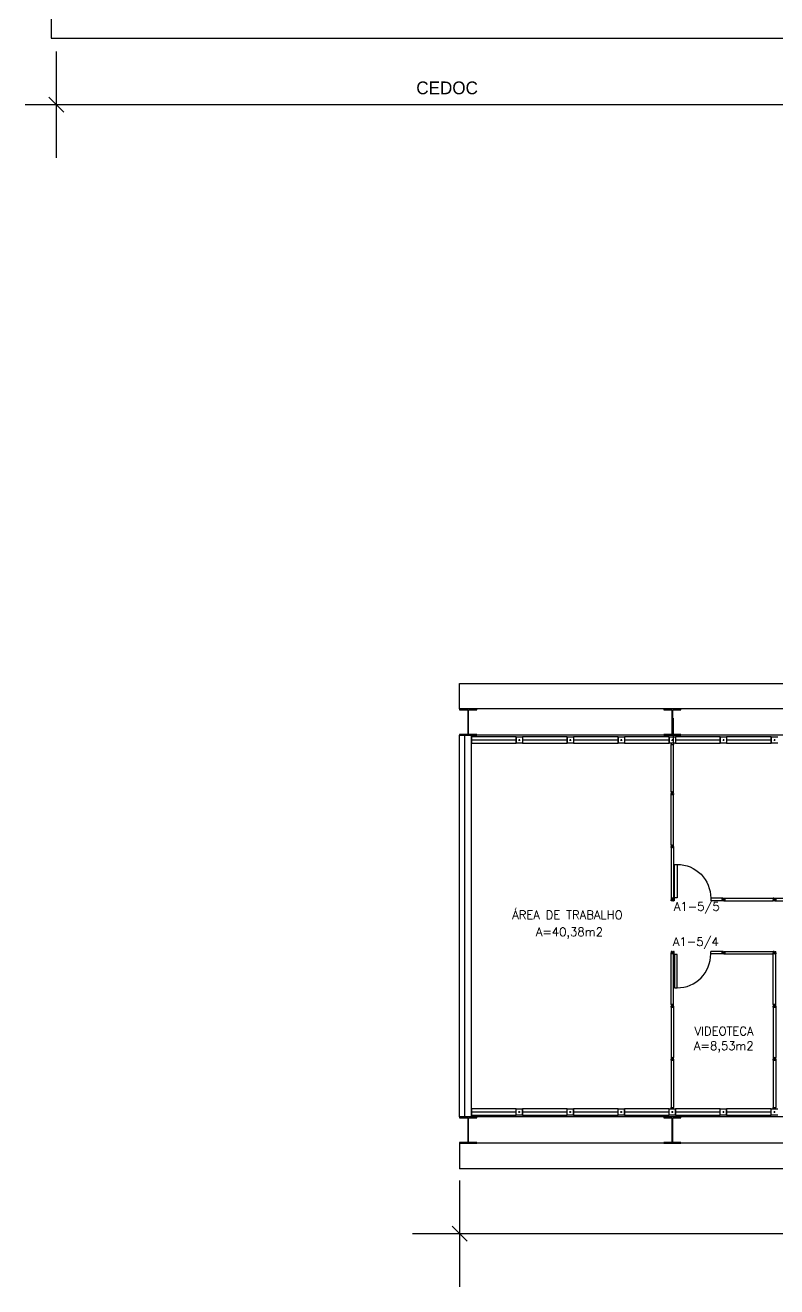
# Model space of a CAD drawing. Header units: centimetres. Extents: x -29 to 78, y -13 to 56.
# Drawn here: x -28.99 to -11.33, y -12.79 to 16.89 of the extents above; entities that cross this region are included whole.
import ezdxf
from ezdxf.enums import TextEntityAlignment as Align

# ---------------------------------------------------------------- set-up
doc = ezdxf.new("R2010")
doc.units = ezdxf.units.CM
doc.header["$LTSCALE"] = 0.01
doc.header["$MEASUREMENT"] = 0
doc.layers.get('0').update_dxf_attribs({"color": 1, "linetype": 'CONTINUOUS'})
for name, color, linetype in [('ALV', 2, 'CONTINUOUS'), ('AREA', 2, 'CONTINUOUS'), ('DIV', 2, 'CONTINUOUS'), ('ENDEREÇO', 2, 'CONTINUOUS'), ('ESQUA', 1, 'CONTINUOUS'), ('ESTRUTURA', 3, 'CONTINUOUS'), ('TEXTO', 2, 'CONTINUOUS')]:
    doc.layers.add(name, color=color, linetype=linetype)
doc.styles.add('UNB-100', font='simplex.shx', dxfattribs={"height": 0.2})

# ---------------------------------------------------------------- blocks, each defined once
blk = doc.blocks.new('VIGTA')
for p, q in [((0, 0.62), (4.4, 0.62)), ((0, 0), (4.4, 0))]:
    blk.add_line(p, q)
blk = doc.blocks.new('MTT')
at = {"color": 2}
for p, q in [((-0.008, 0.03), (-0.03, 0.03)), ((-0.03, 0.03), (-0.03, 0.006)), ((-0.0205, 0.006), (-0.03, 0.006)), ((-0.0205, -0.006), (-0.0205, 0.006)), ((-0.008, 0.03), (-0.008, 0.02)), ((-0.008, 0.02), (0.008, 0.02)), ((-0.0051, 0), (0.0051, 0)), ((0, -0.0051), (0, 0.0051)), ((0.008, 0.03), (0.03, 0.03)), ((0.008, 0.03), (0.008, 0.02)), ((0.0205, -0.006), (0.0205, 0.006)), ((0.0205, 0.006), (0.03, 0.006)), ((0.03, 0.006), (0.03, 0.03)), ((-0.0205, -0.006), (-0.03, -0.006)), ((-0.03, -0.03), (-0.03, -0.006)), ((-0.008, -0.03), (-0.03, -0.03)), ((-0.008, -0.02), (0.008, -0.02)), ((-0.008, -0.03), (-0.008, -0.02)), ((0.008, -0.03), (0.008, -0.02)), ((0.008, -0.03), (0.03, -0.03)), ((0.0205, -0.006), (0.03, -0.006)), ((0.03, -0.006), (0.03, -0.03))]:
    blk.add_line(p, q, dxfattribs=at)
blk = doc.blocks.new('DIV12')
for p, q in [((-0.0051, 0), (0.0051, 0)), ((0, -0.0051), (0, 0.0051)), ((0.03, 0.03), (1.17, 0.03)), ((0.03, 0.03), (0.03, -0.03)), ((0.03, 0.009), (0.03, 0.027)), ((1.17, 0.03), (1.17, -0.03)), ((1.1949, 0), (1.2051, 0)), ((1.2051, 0), (1.1949, 0)), ((1.2, -0.0051), (1.2, 0.0051)), ((0.03, -0.03), (0.03, -0.009)), ((0.03, -0.009), (0.03, -0.027)), ((0.03, -0.03), (1.17, -0.03))]:
    blk.add_line(p, q)
blk = doc.blocks.new('IMTT125')
for p, q in [((-0.03, -0.083), (-0.03, -0.105)), ((-0.03, -0.083), (-0.02, -0.083)), ((-0.03, -1.22), (-0.03, -0.105)), ((-0.03, -0.105), (0.03, -0.105)), ((-0.02, -0.083), (-0.02, -0.075)), ((0.02, -0.075), (-0.02, -0.075)), ((0, -0.0801), (0, -0.0699)), ((0.02, -0.083), (0.02, -0.075)), ((0.03, -0.083), (0.02, -0.083)), ((0.03, -0.083), (0.03, -0.105)), ((0.03, -1.22), (0.03, -0.105)), ((-0.03, -1.22), (0.03, -1.22)), ((-0.009, -1.22), (-0.027, -1.22)), ((0.0051, -1.25), (-0.0051, -1.25)), ((0, -1.2551), (0, -1.2449)), ((0.03, -1.22), (0.009, -1.22)), ((0.009, -1.22), (0.027, -1.22))]:
    blk.add_line(p, q)
blk = doc.blocks.new('DIV125')
for p, q in [((-0.03, 1.22), (0.03, 1.22)), ((-0.03, 0.03), (-0.03, 1.22)), ((0.0051, 1.25), (-0.0051, 1.25)), ((0, 1.2551), (0, 1.2449)), ((0, 1.2449), (0, 1.2551)), ((0.03, 0.03), (0.03, 1.22)), ((-0.03, 0.03), (0.03, 0.03)), ((-0.009, 0.03), (-0.027, 0.03)), ((0.0051, 0), (-0.0051, 0)), ((0, -0.0051), (0, 0.0051)), ((0.009, 0.03), (0.027, 0.03)), ((0.03, 0.03), (0.009, 0.03))]:
    blk.add_line(p, q)
blk = doc.blocks.new('PD12')
at = {"color": 2}
for p, q in [((-0.05, 0.827), (-0.113, 0.827)), ((-0.113, 0.827), (-0.113, 0.04)), ((-0.05, 0.04), (-0.05, 0.827)), ((-1.205, 0), (-1.195, 0)), ((-1.2, -0.005), (-1.2, 0.005)), ((-1.17, 0.03), (-1.17, -0.03)), ((-1.17, 0.03), (-0.9, 0.03)), ((-1.17, 0.009), (-1.17, 0.027)), ((-0.9, 0.03), (-0.9, -0.03)), ((-0.113, 0.04), (-0.05, 0.04)), ((-0.04, 0.03), (-0.04, -0.03)), ((-0.04, 0.03), (-0.03, 0.03)), ((-0.03, 0.03), (-0.03, -0.03)), ((0.005, 0), (-0.005, 0)), ((-0.005, 0), (0.005, 0)), ((0, -0.005), (0, 0.005)), ((-1.17, -0.009), (-1.17, -0.027)), ((-1.17, -0.03), (-1.17, -0.009)), ((-1.17, -0.03), (-0.9, -0.03)), ((-0.04, -0.03), (-0.03, -0.03))]:
    blk.add_line(p, q, dxfattribs=at)
at = {"color": 1}
blk.add_arc((-0.113, 0.04), 0.787, 90, 180.7004, dxfattribs=at)

msp = doc.modelspace()

# ---------------------------------------------------------------- linework, layer by layer
for p, q in [((-28.383, 17.188), (-28.383, 16.588)), ((-28.383, 16.588), (53.617, 16.588)), ((-18.783, 1.408), (14.817, 1.408)), ((-18.783, 0.808), (-18.783, 1.408)), ((-13.753, -0.01), (-13.753, 0.585)), ((-18.783, -9.412), (-18.783, -10.012)), ((77.617, -10.012), (-18.783, -10.012))]:
    msp.add_line(p, q)
at = {"layer": 'ALV'}
for p, q in [((-18.783, -8.792), (-18.783, 0.188)), ((-18.658, -8.792), (-18.658, 0.188)), ((-18.508, -8.792), (-18.508, 0.188))]:
    msp.add_line(p, q, dxfattribs=at)
at = {"layer": 'AREA'}
msp.add_line((-28.263, 16.272), (-28.263, 13.772), dxfattribs=at)
at = {"layer": 'DIV'}
for p, q in [((-13.791, -6.147), (-13.813, -6.147)), ((-13.813, -6.147), (-13.813, -6.171)), ((-13.803, -6.171), (-13.813, -6.171)), ((-13.803, -6.183), (-13.813, -6.183)), ((-13.813, -6.207), (-13.813, -6.183)), ((-13.791, -6.207), (-13.813, -6.207)), ((-13.803, -6.171), (-13.803, -6.183)), ((-13.791, -6.147), (-13.791, -6.157)), ((-13.791, -6.157), (-13.775, -6.157)), ((-13.791, -6.197), (-13.775, -6.197)), ((-13.791, -6.207), (-13.791, -6.197)), ((-13.788, -6.177), (-13.778, -6.177)), ((-13.783, -6.171), (-13.783, -6.182)), ((-13.775, -6.147), (-13.775, -6.157)), ((-13.775, -6.147), (-13.753, -6.147)), ((-13.775, -6.207), (-13.775, -6.197)), ((-13.775, -6.207), (-13.753, -6.207)), ((-13.762, -6.171), (-13.753, -6.171)), ((-13.762, -6.171), (-13.762, -6.183)), ((-13.762, -6.183), (-13.753, -6.183)), ((-13.753, -6.171), (-13.753, -6.147)), ((-13.753, -6.183), (-13.753, -6.207)), ((-11.391, -6.147), (-11.413, -6.147)), ((-11.413, -6.147), (-11.413, -6.171)), ((-11.403, -6.171), (-11.413, -6.171)), ((-11.403, -6.183), (-11.413, -6.183)), ((-11.413, -6.207), (-11.413, -6.183)), ((-11.391, -6.207), (-11.413, -6.207)), ((-11.403, -6.171), (-11.403, -6.183)), ((-11.391, -6.147), (-11.391, -6.157)), ((-11.391, -6.157), (-11.375, -6.157)), ((-11.391, -6.197), (-11.375, -6.197)), ((-11.391, -6.207), (-11.391, -6.197)), ((-11.388, -6.177), (-11.378, -6.177)), ((-11.383, -6.171), (-11.383, -6.182)), ((-11.375, -6.147), (-11.375, -6.157)), ((-11.375, -6.147), (-11.353, -6.147)), ((-11.375, -6.207), (-11.375, -6.197)), ((-11.375, -6.207), (-11.353, -6.207)), ((-11.362, -6.171), (-11.353, -6.171)), ((-11.362, -6.171), (-11.362, -6.183)), ((-11.362, -6.183), (-11.353, -6.183)), ((-11.353, -6.171), (-11.353, -6.147)), ((-11.353, -6.183), (-11.353, -6.207))]:
    msp.add_line(p, q, dxfattribs=at)
at = {"layer": 'ESQUA'}
for p, q in [((-17.458, 0.148), (-18.508, 0.148)), ((-18.508, 0.148), (-18.508, -0.002)), ((-17.458, 0.073), (-18.508, 0.073)), ((-17.458, -0.002), (-17.458, 0.148)), ((-17.458, 0.148), (-17.308, 0.148)), ((-17.458, 0.148), (-17.458, -0.002)), ((-17.401, 0.073), (-17.364, 0.073)), ((-17.383, 0.092), (-17.383, 0.055)), ((-17.308, 0.148), (-17.308, -0.002)), ((-16.258, 0.148), (-17.308, 0.148)), ((-17.308, 0.148), (-17.308, -0.002)), ((-16.258, 0.073), (-17.308, 0.073)), ((-16.258, -0.002), (-16.258, 0.148)), ((-16.258, 0.148), (-16.108, 0.148)), ((-16.258, 0.148), (-16.258, -0.002)), ((-16.201, 0.073), (-16.164, 0.073)), ((-16.183, 0.092), (-16.183, 0.055)), ((-16.108, 0.148), (-16.108, -0.002)), ((-15.058, 0.148), (-16.108, 0.148)), ((-16.108, 0.148), (-16.108, -0.002)), ((-15.058, 0.073), (-16.108, 0.073)), ((-15.058, 0.148), (-14.908, 0.148)), ((-15.058, 0.148), (-15.058, -0.002)), ((-15.058, -0.002), (-15.058, 0.148)), ((-15.001, 0.073), (-14.964, 0.073)), ((-14.983, 0.092), (-14.983, 0.055)), ((-14.908, 0.148), (-14.908, -0.002)), ((-13.858, 0.148), (-14.908, 0.148)), ((-14.908, 0.148), (-14.908, -0.002)), ((-13.858, 0.073), (-14.908, 0.073)), ((-13.858, -0.002), (-13.858, 0.148)), ((-13.858, 0.148), (-13.708, 0.148)), ((-13.858, 0.148), (-13.858, -0.002)), ((-13.801, 0.073), (-13.764, 0.073)), ((-13.783, 0.092), (-13.783, 0.055)), ((-13.708, 0.148), (-13.708, -0.002)), ((-12.658, 0.148), (-13.708, 0.148)), ((-13.708, 0.148), (-13.708, -0.002)), ((-12.658, 0.073), (-13.708, 0.073)), ((-12.658, 0.148), (-12.508, 0.148)), ((-12.658, 0.148), (-12.658, -0.002)), ((-12.658, -0.002), (-12.658, 0.148)), ((-12.601, 0.073), (-12.564, 0.073)), ((-12.583, 0.092), (-12.583, 0.055)), ((-11.458, 0.148), (-12.508, 0.148)), ((-12.508, 0.148), (-12.508, -0.002)), ((-12.508, 0.148), (-12.508, -0.002)), ((-11.458, 0.073), (-12.508, 0.073)), ((-11.458, -0.002), (-11.458, 0.148)), ((-11.458, 0.148), (-11.308, 0.148)), ((-11.458, 0.148), (-11.458, -0.002)), ((-11.401, 0.073), (-11.364, 0.073)), ((-11.383, 0.092), (-11.383, 0.055)), ((-18.508, -0.002), (-17.458, -0.002)), ((-17.308, -0.002), (-17.458, -0.002)), ((-17.308, -0.002), (-16.258, -0.002)), ((-16.108, -0.002), (-16.258, -0.002)), ((-16.108, -0.002), (-15.058, -0.002)), ((-14.908, -0.002), (-15.058, -0.002)), ((-14.908, -0.002), (-13.858, -0.002)), ((-13.708, -0.002), (-13.858, -0.002)), ((-13.708, -0.002), (-12.658, -0.002)), ((-12.508, -0.002), (-12.658, -0.002)), ((-12.508, -0.002), (-11.458, -0.002)), ((-11.308, -0.002), (-11.458, -0.002)), ((-17.458, -8.602), (-18.508, -8.602)), ((-18.508, -8.602), (-18.508, -8.752)), ((-17.458, -8.752), (-17.458, -8.602)), ((-17.458, -8.602), (-17.308, -8.602)), ((-17.458, -8.752), (-17.458, -8.602)), ((-17.308, -8.752), (-17.308, -8.602)), ((-16.258, -8.602), (-17.308, -8.602)), ((-17.308, -8.602), (-17.308, -8.752)), ((-16.258, -8.752), (-16.258, -8.602)), ((-16.258, -8.602), (-16.108, -8.602)), ((-16.258, -8.752), (-16.258, -8.602)), ((-16.108, -8.752), (-16.108, -8.602)), ((-15.058, -8.602), (-16.108, -8.602)), ((-16.108, -8.602), (-16.108, -8.752)), ((-15.058, -8.602), (-14.908, -8.602)), ((-15.058, -8.752), (-15.058, -8.602)), ((-15.058, -8.752), (-15.058, -8.602)), ((-14.908, -8.752), (-14.908, -8.602)), ((-13.858, -8.602), (-14.908, -8.602)), ((-14.908, -8.602), (-14.908, -8.752)), ((-13.858, -8.752), (-13.858, -8.602)), ((-13.858, -8.602), (-13.708, -8.602)), ((-13.858, -8.752), (-13.858, -8.602)), ((-13.708, -8.752), (-13.708, -8.602)), ((-12.658, -8.602), (-13.708, -8.602)), ((-13.708, -8.602), (-13.708, -8.752)), ((-12.658, -8.602), (-12.508, -8.602)), ((-12.658, -8.752), (-12.658, -8.602)), ((-12.658, -8.752), (-12.658, -8.602)), ((-11.458, -8.602), (-12.508, -8.602)), ((-12.508, -8.602), (-12.508, -8.752)), ((-12.508, -8.752), (-12.508, -8.602)), ((-11.458, -8.752), (-11.458, -8.602)), ((-11.458, -8.602), (-11.308, -8.602)), ((-11.458, -8.752), (-11.458, -8.602)), ((-17.458, -8.677), (-18.508, -8.677)), ((-18.508, -8.752), (-17.458, -8.752)), ((-17.308, -8.752), (-17.458, -8.752)), ((-17.364, -8.677), (-17.401, -8.677)), ((-17.383, -8.695), (-17.383, -8.658)), ((-16.258, -8.677), (-17.308, -8.677)), ((-17.308, -8.752), (-16.258, -8.752)), ((-16.108, -8.752), (-16.258, -8.752)), ((-16.164, -8.677), (-16.201, -8.677)), ((-16.183, -8.695), (-16.183, -8.658)), ((-15.058, -8.677), (-16.108, -8.677)), ((-16.108, -8.752), (-15.058, -8.752)), ((-14.908, -8.752), (-15.058, -8.752)), ((-14.964, -8.677), (-15.001, -8.677)), ((-14.983, -8.695), (-14.983, -8.658)), ((-13.858, -8.677), (-14.908, -8.677)), ((-14.908, -8.752), (-13.858, -8.752)), ((-13.708, -8.752), (-13.858, -8.752)), ((-13.764, -8.677), (-13.801, -8.677)), ((-13.783, -8.695), (-13.783, -8.658)), ((-12.658, -8.677), (-13.708, -8.677)), ((-13.708, -8.752), (-12.658, -8.752)), ((-12.508, -8.752), (-12.658, -8.752)), ((-12.564, -8.677), (-12.601, -8.677)), ((-12.583, -8.695), (-12.583, -8.658)), ((-11.458, -8.677), (-12.508, -8.677)), ((-12.508, -8.752), (-11.458, -8.752)), ((-11.308, -8.752), (-11.458, -8.752)), ((-11.364, -8.677), (-11.401, -8.677)), ((-11.383, -8.695), (-11.383, -8.658))]:
    msp.add_line(p, q, dxfattribs=at)
at = {"layer": 'ESTRUTURA'}
for points in [[(-18.783, 0.208), (-18.783, 0.188), (-18.383, 0.188), (-18.383, 0.208), (-18.573, 0.208), (-18.573, 0.788), (-18.383, 0.788), (-18.383, 0.808), (-18.783, 0.808), (-18.783, 0.788), (-18.593, 0.788), (-18.593, 0.208)], [(-13.983, 0.208), (-13.983, 0.188), (-13.583, 0.188), (-13.583, 0.208), (-13.773, 0.208), (-13.773, 0.788), (-13.583, 0.788), (-13.583, 0.808), (-13.983, 0.808), (-13.983, 0.788), (-13.793, 0.788), (-13.793, 0.208)], [(-18.783, -9.392), (-18.783, -9.412), (-18.383, -9.412), (-18.383, -9.392), (-18.573, -9.392), (-18.573, -8.812), (-18.383, -8.812), (-18.383, -8.792), (-18.783, -8.792), (-18.783, -8.812), (-18.593, -8.812), (-18.593, -9.392)], [(-13.983, -9.392), (-13.983, -9.412), (-13.583, -9.412), (-13.583, -9.392), (-13.773, -9.392), (-13.773, -8.812), (-13.583, -8.812), (-13.583, -8.792), (-13.983, -8.792), (-13.983, -8.812), (-13.793, -8.812), (-13.793, -9.392)]]:
    msp.add_lwpolyline(points, close=True, dxfattribs=at)
at = {"layer": 'TEXTO'}
for p, q in [((-28.44, 15.199), (-28.086, 14.845)), ((-28.993, 15.022), (53.884, 15.022)), ((-18.783, -10.286), (-18.783, -12.786)), ((-19.892, -11.536), (15.472, -11.536)), ((-18.959, -11.359), (-18.606, -11.713))]:
    msp.add_line(p, q, dxfattribs=at)

# ---------------------------------------------------------------- block references
at = {"rotation": 180}
for p in [(-13.983, 0.808), (-9.183, 0.808)]:
    msp.add_blockref('VIGTA', p, dxfattribs=at)
at = {"xscale": -1}
for p in [(-13.983, -9.412), (-9.183, -9.412)]:
    msp.add_blockref('VIGTA', p, dxfattribs=at)
at = {"layer": 'DIV'}
for name, p in [('IMTT125', (-13.783, 0.073)), ('MTT', (-13.783, -1.177)), ('DIV125', (-13.783, -2.427)), ('MTT', (-13.783, -2.427)), ('MTT', (-13.783, -3.677)), ('MTT', (-12.583, -3.677)), ('MTT', (-12.583, -3.677)), ('DIV12', (-12.583, -3.677)), ('MTT', (-11.383, -3.677)), ('MTT', (-11.383, -3.677)), ('DIV12', (-11.383, -3.677)), ('MTT', (-13.783, -4.927)), ('MTT', (-12.583, -4.927)), ('DIV12', (-12.583, -4.927)), ('MTT', (-11.383, -4.927))]:
    msp.add_blockref(name, p, dxfattribs=at)
at = {"layer": 'DIV', "rotation": 180}
for name, p in [('DIV125', (-13.783, -2.427)), ('PD12', (-13.783, -4.927))]:
    msp.add_blockref(name, p, dxfattribs=at)
at = {"layer": 'DIV', "xscale": -1}
for name, p in [('PD12', (-13.783, -3.677)), ('DIV125', (-13.783, -6.177)), ('DIV125', (-11.383, -6.177))]:
    msp.add_blockref(name, p, dxfattribs=at)
at = {"layer": 'DIV', "xscale": -1, "rotation": 180}
for name, p in [('DIV125', (-13.783, -6.177)), ('DIV125', (-11.383, -6.177)), ('MTT', (-13.783, -7.427)), ('MTT', (-11.383, -7.427)), ('IMTT125', (-13.783, -8.677)), ('IMTT125', (-11.383, -8.677))]:
    msp.add_blockref(name, p, dxfattribs=at)

# ---------------------------------------------------------------- texts
at = {"layer": 'AREA', "style": 'UNB-100'}
for s, p in [('A=40,38m2', (-16.204, -4.538)), ('A=8,53m2', (-12.574, -7.217))]:
    msp.add_text(s, height=0.2, dxfattribs=at).set_placement(p, align=Align.CENTER)
at = {"layer": 'ENDEREÇO', "char_height": 0.2, "width": 1.42248, "attachment_point": 1, "style": 'UNB-100'}
for s, insert in [('A1-5/5', (-13.749, -3.74)), ('A1-5/4', (-13.771, -4.569))]:
    msp.add_mtext(s, dxfattribs=dict(at, insert=insert))
at = {"layer": 'TEXTO'}
msp.add_text('CEDOC', height=0.3, dxfattribs=at).set_placement((-19.078, 15.265), align=Align.CENTER)
at = {"layer": 'TEXTO', "style": 'UNB-100'}
for s, p in [('ÁREA DE TRABALHO', (-16.249, -4.138)), ('VIDEOTECA', (-12.569, -6.872))]:
    msp.add_text(s, height=0.2, dxfattribs=at).set_placement(p, align=Align.CENTER)

doc.saveas('drawing.dxf')
